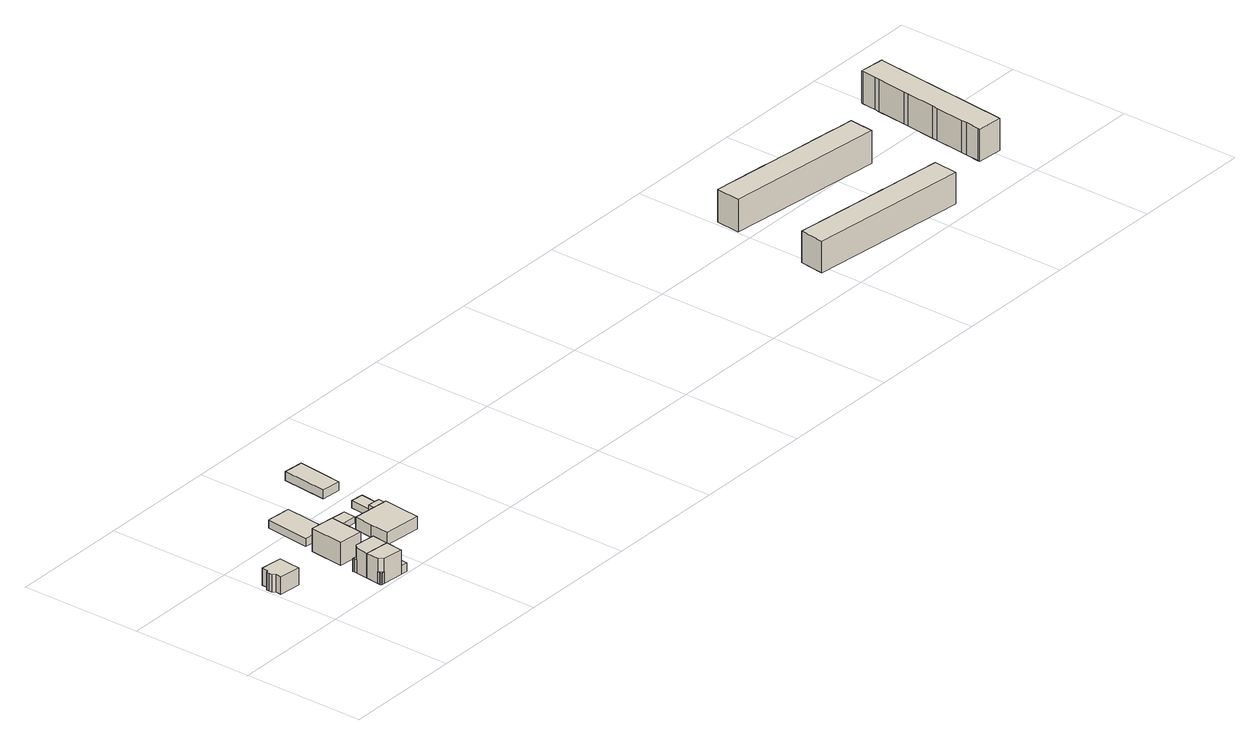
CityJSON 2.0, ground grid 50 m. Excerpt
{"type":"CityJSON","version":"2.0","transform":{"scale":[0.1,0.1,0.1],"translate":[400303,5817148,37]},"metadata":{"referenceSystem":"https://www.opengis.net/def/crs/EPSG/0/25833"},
"CityObjects":{
"building1":{"type":"Building","attributes":{"Gemeindeschluessel":"11000011","BezugspunktDach":"2200","function":"31001_1010","measuredHeight":9.76,"storeysAboveGround":1},"address":[{"country":"Germany","locality":"Berlin","thoroughfareNumber":"14","thoroughfareName":"Ursula-Goetze-Straße"}],"geometry":[{"type":"Solid","lod":"1","boundaries":[[[[0,1,2,3,4,5,6,7,8,9]],[[10,11,12,13,14,15,16,17,18,19]],[[10,19,9,8]],[[11,10,8,7]],[[12,11,7,6]],[[13,12,6,5]],[[14,13,5,4]],[[15,14,4,3]],[[16,15,3,2]],[[17,16,2,1]],[[18,17,1,0]],[[19,18,0,9]]]]}]},
"building2":{"type":"Building","attributes":{"Gemeindeschluessel":"11000011","BezugspunktDach":"2200","function":"51009_1610","measuredHeight":4.77,"storeysAboveGround":0},"address":[{"country":"Germany","locality":"Berlin"}],"geometry":[{"type":"Solid","lod":"1","boundaries":[[[[20,21,22,23,24]],[[25,26,27,28,29]],[[25,29,24,23]],[[26,25,23,22]],[[27,26,22,21]],[[28,27,21,20]],[[29,28,20,24]]]]}]},
"building3":{"type":"Building","attributes":{"Gemeindeschluessel":"11000011","BezugspunktDach":"2200","function":"51009_1610","measuredHeight":5.21,"storeysAboveGround":0},"address":[{"country":"Germany","locality":"Berlin"}],"geometry":[{"type":"Solid","lod":"1","boundaries":[[[[30,31,32,33,34]],[[35,36,37,38,39]],[[35,39,34,33]],[[36,35,33,32]],[[37,36,32,31]],[[38,37,31,30]],[[39,38,30,34]]]]}]},
"building4":{"type":"Building","attributes":{"Gemeindeschluessel":"11000011","function":"31001_1010"},"address":[{"country":"Germany","locality":"Berlin","thoroughfareNumber":"12C","thoroughfareName":"Ursula-Goetze-Straße"}],"children":["building4-1","building4-2"]},
"building4-1":{"type":"BuildingPart","attributes":{"BezugspunktDach":"2200","measuredHeight":10.14,"storeysAboveGround":1},"parents":["building4"],"geometry":[{"type":"MultiSurface","lod":"1","boundaries":[[[40,41,42,43,44,45,46]],[[47,48,49,50,51,52,53]],[[47,53,46,45]],[[48,47,45,44]],[[49,48,44,43]],[[54,55,56,43,42]],[[51,50,42,41]],[[52,51,41,40]],[[53,52,40,46]],[[50,49,56,55,54]]]}]},
"building4-2":{"type":"BuildingPart","attributes":{"BezugspunktDach":"2200","measuredHeight":3.46,"storeysAboveGround":1},"parents":["building4"],"geometry":[{"type":"Solid","lod":"1","boundaries":[[[[57,58,55,54]],[[59,60,61,62]],[[60,59,55,58]],[[61,60,58,57]],[[62,61,57,54]],[[59,62,54,55]]]]}]},
"building5":{"type":"Building","attributes":{"Gemeindeschluessel":"11000011","BezugspunktDach":"2200","function":"31001_1010","measuredHeight":10.16,"storeysAboveGround":1},"address":[{"country":"Germany","locality":"Berlin","thoroughfareNumber":"13","thoroughfareName":"Ursula-Goetze-Straße"}],"geometry":[{"type":"Solid","lod":"1","boundaries":[[[[44,63,64,65,45]],[[39,38,66,67,68]],[[39,68,45,65]],[[38,39,65,64]],[[66,38,64,63]],[[67,66,63,44]],[[68,67,44,45]]]]}]},
"building6":{"type":"Building","attributes":{"Gemeindeschluessel":"11000011","BezugspunktDach":"2200","function":"31001_1010","measuredHeight":10.41,"storeysAboveGround":2},"address":[{"country":"Germany","locality":"Berlin","thoroughfareNumber":"13A","thoroughfareName":"Ursula-Goetze-Straße"}],"geometry":[{"type":"Solid","lod":"1","boundaries":[[[[69,70,71,72]],[[73,74,75,76]],[[73,76,72,71]],[[74,73,71,70]],[[75,74,70,69]],[[76,75,69,72]]]]}]},
"building7":{"type":"Building","attributes":{"Gemeindeschluessel":"11000011","BezugspunktDach":"2200","function":"31001_2463","measuredHeight":3.49,"storeysAboveGround":1},"address":[{"country":"Germany","locality":"Berlin","thoroughfareNumber":"13B","thoroughfareName":"Ursula-Goetze-Straße"}],"geometry":[{"type":"Solid","lod":"1","boundaries":[[[[77,78,79,80,81,82,83,84]],[[85,86,87,88,89,90,91,92]],[[85,92,84,83]],[[86,85,83,82]],[[87,86,82,81]],[[88,87,81,80]],[[89,88,80,79]],[[90,89,79,78]],[[91,90,78,77]],[[92,91,77,84]]]]}]},
"building8":{"type":"Building","attributes":{"Gemeindeschluessel":"11000011","BezugspunktDach":"2200","function":"31001_2463","measuredHeight":2.44,"storeysAboveGround":1},"address":[{"country":"Germany","locality":"Berlin","thoroughfareNumber":"13B (1)","thoroughfareName":"Ursula-Goetze-Straße"}],"geometry":[{"type":"Solid","lod":"1","boundaries":[[[[93,94,95,96]],[[97,98,99,100]],[[97,100,96,95]],[[98,97,95,94]],[[99,98,94,93]],[[100,99,93,96]]]]}]},
"building9":{"type":"Building","attributes":{"Gemeindeschluessel":"11000011","function":"31001_2120"},"address":[{"country":"Germany","locality":"Berlin","thoroughfareNumber":"13A (1)","thoroughfareName":"Ursula-Goetze-Straße"}],"children":["building9-1","building9-2"]},
"building9-1":{"type":"BuildingPart","attributes":{"BezugspunktDach":"2200","measuredHeight":5.86,"storeysAboveGround":1},"parents":["building9"],"geometry":[{"type":"MultiSurface","lod":"1","boundaries":[[[101,102,103,104,105,106,107]],[[108,109,110,111,112,113,114]],[[108,114,107,106]],[[109,108,106,105]],[[110,109,105,104]],[[115,116,110,104,103]],[[112,111,103,102]],[[113,112,102,101]],[[114,113,101,107]],[[111,110,116,115]]]}]},
"building9-2":{"type":"BuildingPart","attributes":{"BezugspunktDach":"2200","measuredHeight":4.36,"storeysAboveGround":1},"parents":["building9"],"geometry":[{"type":"Solid","lod":"1","boundaries":[[[[115,117,118,119,116]],[[120,121,122,111,110]],[[120,110,116,119]],[[121,120,119,118]],[[122,121,118,117]],[[111,122,117,115]],[[110,111,115,116]]]]}]},
"building10":{"type":"Building","attributes":{"Gemeindeschluessel":"11000011","BezugspunktDach":"2200","function":"31001_2120","measuredHeight":2.82,"storeysAboveGround":1},"address":[{"country":"Germany","locality":"Berlin","thoroughfareNumber":"13B (2)","thoroughfareName":"Ursula-Goetze-Straße"}],"geometry":[{"type":"Solid","lod":"1","boundaries":[[[[123,124,125,126,127]],[[128,129,130,131,132]],[[128,132,127,126]],[[129,128,126,125]],[[130,129,125,124]],[[131,130,124,123]],[[132,131,123,127]]]]}]},
"building11":{"type":"Building","attributes":{"Gemeindeschluessel":"11000011","BezugspunktDach":"2200","function":"31001_2120","measuredHeight":3.67,"storeysAboveGround":1},"address":[{"country":"Germany","locality":"Berlin","thoroughfareNumber":"13B (3)","thoroughfareName":"Ursula-Goetze-Straße"}],"geometry":[{"type":"Solid","lod":"1","boundaries":[[[[133,134,135,136,137]],[[138,139,140,141,142]],[[138,142,137,136]],[[139,138,136,135]],[[140,139,135,134]],[[141,140,134,133]],[[142,141,133,137]]]]}]},
"building12":{"type":"Building","attributes":{"Gemeindeschluessel":"11000011","BezugspunktDach":"2200","function":"31001_1010","measuredHeight":12.92,"storeysAboveGround":4},"address":[{"country":"Germany","locality":"Berlin","thoroughfareNumber":"11, 13, 15, 9","thoroughfareName":"Roßmäßlerstraße"}],"geometry":[{"type":"Solid","lod":"1","boundaries":[[[[143,144,145,146,147,148,149,150,151,152,153,154]],[[155,156,157,158,159,160,161,162,163,164,165,166]],[[155,166,154,153]],[[156,155,153,152]],[[157,156,152,151]],[[158,157,151,150]],[[159,158,150,149]],[[160,159,149,148]],[[161,160,148,147]],[[162,161,147,146]],[[163,162,146,145]],[[164,163,145,144]],[[165,164,144,143]],[[166,165,143,154]]]]}]},
"building13":{"type":"Building","attributes":{"Gemeindeschluessel":"11000011","BezugspunktDach":"2200","function":"31001_1010","measuredHeight":13.42,"storeysAboveGround":4},"address":[{"country":"Germany","locality":"Berlin","thoroughfareNumber":"17, 19, 21, 23","thoroughfareName":"Roßmäßlerstraße"}],"geometry":[{"type":"Solid","lod":"1","boundaries":[[[[167,168,169,170,171,172,173,174,175,176,177,178]],[[179,180,181,182,183,184,185,186,187,188,189,190]],[[179,190,178,177]],[[180,179,177,176]],[[181,180,176,175]],[[182,181,175,174]],[[183,182,174,173]],[[184,183,173,172]],[[185,184,172,171]],[[186,185,171,170]],[[187,186,170,169]],[[188,187,169,168]],[[189,188,168,167]],[[190,189,167,178]]]]}]},
"building14":{"type":"Building","attributes":{"Gemeindeschluessel":"11000011","BezugspunktDach":"2200","function":"31001_1010","measuredHeight":13.46,"storeysAboveGround":4},"address":[{"country":"Germany","locality":"Berlin","thoroughfareNumber":"10, 12, 14, 16","thoroughfareName":"Roßmäßlerstraße"}],"geometry":[{"type":"Solid","lod":"1","boundaries":[[[[191,192,193,194,195,196,197,198,199,200,201,202,203,204,205,206]],[[207,208,209,210,211,212,213,214,215,216,217,218,219,220,221,222]],[[207,222,206,205]],[[208,207,205,204]],[[209,208,204,203]],[[210,209,203,202]],[[211,210,202,201]],[[212,211,201,200]],[[213,212,200,199]],[[214,213,199,198]],[[215,214,198,197]],[[216,215,197,196]],[[217,216,196,195]],[[218,217,195,194]],[[219,218,194,193]],[[220,219,193,192]],[[221,220,192,191]],[[222,221,191,206]]]]}]}
},
"vertices":[
[12,275,85],[9,252,85],[99,242,85],[103,287,85],[108,332,85],[19,342,85],[17,318,85],[4,310,85],[3,298,85],[2,287,85],[3,298,14],[4,310,14],[17,318,14],[19,342,14],[108,332,14],[103,287,14],[99,242,14],[9,252,14],[12,275,14],[2,287,14],
[291,15,59],[299,14,59],[284,33,59],[284,24,59],[283,16,59],[284,24,11],[284,33,11],[299,14,11],[291,15,11],[283,16,11],
[314,152,64],[306,153,64],[297,154,64],[297,146,64],[296,137,64],[297,146,11],[297,154,11],[306,153,11],[314,152,11],[296,137,11],
[299,14,113],[384,5,113],[384,7,113],[391,73,113],[391,75,113],[290,86,113],[284,33,113],[290,86,12],[391,75,12],[391,73,12],[384,7,12],[384,5,12],[299,14,12],[284,33,12],[384,7,46],[391,73,46],[391,73,32],
[415,4,46],[422,69,46],[391,73,11],[422,69,11],[415,4,11],[384,7,11],
[399,143,113],[314,152,113],[296,137,113],[399,143,11],[391,75,11],[290,86,11],
[404,203,105],[418,343,105],[318,354,105],[303,213,105],[318,354,11],[418,343,11],[404,203,11],[303,213,11],
[382,387,44],[422,382,44],[433,381,44],[453,567,44],[442,568,44],[402,571,44],[352,576,44],[331,394,44],[352,576,10],[402,571,10],[442,568,10],[453,567,10],[433,381,10],[422,382,10],[382,387,10],[331,394,10],
[571,361,33],[576,412,33],[514,419,33],[510,366,33],[514,419,8],[576,412,8],[571,361,8],[510,366,8],
[674,161,60],[682,238,60],[690,315,60],[637,320,60],[535,329,60],[527,252,60],[519,175,60],[527,252,9],[535,329,9],[637,320,9],[690,315,9],[682,238,9],[674,161,9],[519,175,9],[690,315,52],[637,320,52],
[694,350,52],[683,351,52],[641,355,52],[641,355,9],[683,351,9],[694,350,9],
[683,351,35],[694,350,35],[703,433,35],[650,438,35],[641,355,35],[650,438,6],[703,433,6],[694,350,6],[683,351,6],[641,355,6],
[715,547,43],[723,619,43],[735,732,43],[654,739,43],[636,554,43],[654,739,7],[735,732,7],[723,619,7],[715,547,7],[636,554,7],
[3632,70,140],[3643,171,140],[3565,180,140],[3544,182,140],[3400,198,140],[3377,200,140],[3234,216,140],[3214,218,140],[3070,234,140],[3048,237,140],[2973,245,140],[2961,144,140],[2973,245,11],[3048,237,11],[3070,234,11],[3214,218,11],[3234,216,11],[3377,200,11],[3400,198,11],[3544,182,11],[3565,180,11],[3643,171,11],[3632,70,11],[2961,144,11],
[3675,482,142],[3685,583,142],[3614,591,142],[3592,594,142],[3448,609,142],[3430,611,142],[3274,628,142],[3252,630,142],[3117,645,142],[3093,648,142],[3016,656,142],[3005,556,142],[3016,656,8],[3093,648,8],[3117,645,8],[3252,630,8],[3274,628,8],[3430,611,8],[3448,609,8],[3592,594,8],[3614,591,8],[3685,583,8],[3675,482,8],[3005,556,8],
[4022,181,142],[4023,188,142],[4083,753,142],[4084,760,142],[3981,770,142],[3980,762,142],[3974,704,142],[3972,683,142],[3959,561,142],[3956,540,142],[3943,420,142],[3941,398,142],[3928,277,142],[3926,254,142],[3920,196,142],[3919,189,142],[3920,196,10],[3926,254,10],[3928,277,10],[3941,398,10],[3943,420,10],[3956,540,10],[3959,561,10],[3972,683,10],[3974,704,10],[3980,762,10],[3981,770,10],[4084,760,10],[4083,753,10],[4023,188,10],[4022,181,10],[3919,189,10]
]}
